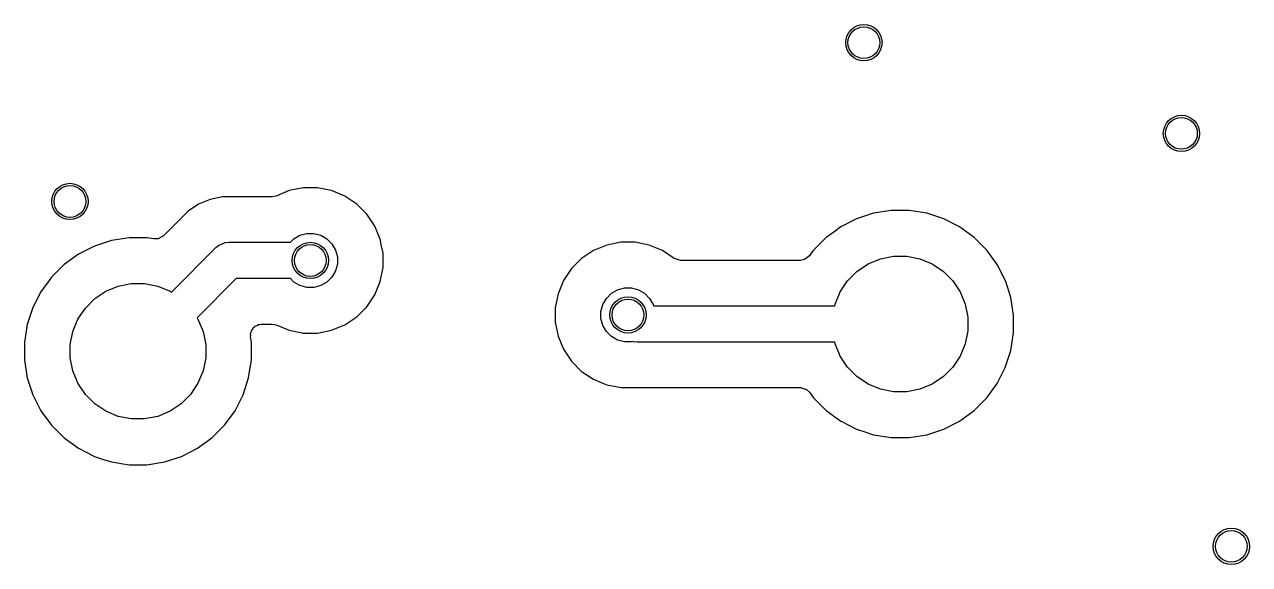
# Model space of a CAD drawing. Header units: millimetres. Extents: x 113.4 to 170.4, y -113 to -74.5.
# Drawn here: x 145.25 to 158.75, y -90.75 to -84.8 of the extents above; entities that cross this region are included whole.
import ezdxf

# ---------------------------------------------------------------- set-up
doc = ezdxf.new("R2010")
doc.units = ezdxf.units.MM
doc.layers.add('B.Cu', color=153, linetype='CONTINUOUS', true_color=0x4d7fc4)

msp = doc.modelspace()

# ---------------------------------------------------------------- linework, layer by layer
at = {"layer": 'B.Cu', "linetype": 'CONTINUOUS'}
for p, q in [((148.166498, -86.630264), (148.022136, -86.690061)), ((148.16651, -86.630261), (148.166498, -86.630264)), ((148.321155, -86.5995), (148.16651, -86.630261)), ((148.321158, -86.5995), (148.321155, -86.5995)), ((148.478842, -86.5995), (148.321158, -86.5995)), ((148.478845, -86.5995), (148.478842, -86.5995)), ((148.633489, -86.630261), (148.478845, -86.5995)), ((148.633501, -86.630264), (148.633489, -86.630261)), ((148.779172, -86.690602), (148.633501, -86.630264)), ((147.168192, -86.779222), (147.053454, -86.855887)), ((147.295667, -86.726421), (147.168192, -86.779222)), ((147.295677, -86.726418), (147.295667, -86.726421)), ((147.431004, -86.6995), (147.295677, -86.726418)), ((147.974684, -86.6995), (147.431004, -86.6995)), ((148.022136, -86.690061), (147.974684, -86.6995)), ((148.779185, -86.690609), (148.779172, -86.690602)), ((148.910288, -86.77821), (148.779185, -86.690609)), ((148.910292, -86.778213), (148.910288, -86.77821)), ((149.021786, -86.889707), (148.910292, -86.778213)), ((147.053454, -86.855887), (146.782446, -87.126895)), ((149.021789, -86.889711), (149.021786, -86.889707)), ((149.10939, -87.020814), (149.021789, -86.889711)), ((154.41997, -86.941117), (154.244594, -87.030476)), ((154.607173, -86.88029), (154.41997, -86.941117)), ((154.801578, -86.8495), (154.607173, -86.88029)), ((154.801583, -86.8495), (154.801578, -86.8495)), ((154.998417, -86.8495), (154.801583, -86.8495)), ((154.998422, -86.8495), (154.998417, -86.8495)), ((155.192826, -86.88029), (154.998422, -86.8495)), ((155.380029, -86.941117), (155.192826, -86.88029)), ((155.555405, -87.030476), (155.380029, -86.941117)), ((149.109397, -87.020827), (149.10939, -87.020814)), ((149.143591, -87.103381), (149.109397, -87.020827)), ((154.244594, -87.030476), (154.167587, -87.086426)), ((155.714646, -87.146172), (155.555405, -87.030476)), ((146.207173, -87.18029), (146.01997, -87.241117)), ((146.401578, -87.1495), (146.207173, -87.18029)), ((146.401583, -87.1495), (146.401578, -87.1495)), ((146.598417, -87.1495), (146.401583, -87.1495)), ((146.598422, -87.1495), (146.598417, -87.1495)), ((146.675367, -87.161687), (146.598422, -87.1495)), ((146.721123, -87.16038), (146.675367, -87.161687)), ((146.782446, -87.126895), (146.721123, -87.16038)), ((147.388886, -87.233706), (147.460982, -87.203843)), ((147.460982, -87.203843), (147.5, -87.2)), ((147.5, -87.2), (148.179366, -87.2)), ((148.179366, -87.2), (148.217372, -87.161994)), ((148.217372, -87.161994), (148.285195, -87.122836)), ((148.285195, -87.122836), (148.360842, -87.102567)), ((148.360842, -87.102567), (148.439158, -87.102567)), ((148.439158, -87.102567), (148.514805, -87.122836)), ((148.514805, -87.122836), (148.582628, -87.161994)), ((148.582628, -87.161994), (148.638006, -87.217372)), ((149.169737, -87.166503), (149.143591, -87.103381)), ((149.184579, -87.241117), (149.169737, -87.166503)), ((151.821155, -87.1995), (151.66651, -87.230261)), ((151.821158, -87.1995), (151.821155, -87.1995)), ((151.978842, -87.1995), (151.821158, -87.1995)), ((151.978845, -87.1995), (151.978842, -87.1995)), ((152.133489, -87.230261), (151.978845, -87.1995)), ((154.085351, -87.146174), (153.946174, -87.285351)), ((154.085352, -87.146174), (154.085351, -87.146174)), ((154.085354, -87.146172), (154.085352, -87.146174)), ((154.167587, -87.086426), (154.085354, -87.146172)), ((155.853828, -87.285354), (155.714646, -87.146172)), ((145.844594, -87.330476), (145.776686, -87.379815)), ((146.01997, -87.241117), (145.844594, -87.330476)), ((146.868564, -87.748592), (147.358579, -87.258578)), ((147.358579, -87.258578), (147.388886, -87.233706)), ((148.638006, -87.217372), (148.677164, -87.285195)), ((148.677164, -87.285195), (148.697433, -87.360842)), ((149.200499, -87.321153), (149.184579, -87.241117)), ((149.2005, -87.321155), (149.200499, -87.321153)), ((149.2005, -87.321158), (149.2005, -87.321155)), ((149.2005, -87.478842), (149.2005, -87.321158)), ((151.520814, -87.290609), (151.389711, -87.37821)), ((151.520827, -87.290602), (151.520814, -87.290609)), ((151.666498, -87.230264), (151.520827, -87.290602)), ((151.66651, -87.230261), (151.666498, -87.230264)), ((152.133501, -87.230264), (152.133489, -87.230261)), ((152.279172, -87.290602), (152.133501, -87.230264)), ((152.279185, -87.290609), (152.279172, -87.290602)), ((152.410875, -87.378602), (152.279185, -87.290609)), ((153.920159, -87.321158), (153.900377, -87.348386)), ((153.946172, -87.285354), (153.920159, -87.321158)), ((153.946174, -87.285352), (153.946172, -87.285354)), ((153.946174, -87.285351), (153.946174, -87.285352)), ((155.969524, -87.444595), (155.853828, -87.285354)), ((145.685351, -87.446174), (145.546174, -87.585351)), ((145.685352, -87.446174), (145.685351, -87.446174)), ((145.685354, -87.446172), (145.685352, -87.446174)), ((145.776686, -87.379815), (145.685354, -87.446172)), ((148.697433, -87.439158), (148.677164, -87.514805)), ((148.697433, -87.360842), (148.697433, -87.439158)), ((149.169737, -87.633497), (149.2005, -87.478842)), ((151.389707, -87.378213), (151.278213, -87.489707)), ((151.389711, -87.37821), (151.389707, -87.378213)), ((152.412727, -87.379815), (152.410875, -87.378602)), ((152.479766, -87.3995), (152.412727, -87.379815)), ((153.800059, -87.3995), (152.479766, -87.3995)), ((153.845047, -87.391051), (153.800059, -87.3995)), ((153.900377, -87.348386), (153.845047, -87.391051)), ((154.424205, -87.520242), (154.546452, -87.438559)), ((154.546452, -87.438559), (154.682286, -87.382295)), ((154.682286, -87.382295), (154.826487, -87.353611)), ((154.826487, -87.353611), (154.973513, -87.353611)), ((154.973513, -87.353611), (155.117714, -87.382295)), ((155.117714, -87.382295), (155.253548, -87.438559)), ((155.253548, -87.438559), (155.375795, -87.520242)), ((156.011743, -87.527455), (155.969524, -87.444595)), ((145.546172, -87.585354), (145.520409, -87.620814)), ((145.546174, -87.585352), (145.546172, -87.585354)), ((145.546174, -87.585351), (145.546174, -87.585352)), ((147.582843, -87.6), (147.151407, -88.031435)), ((148.179366, -87.6), (147.582843, -87.6)), ((148.217372, -87.638006), (148.179366, -87.6)), ((148.638006, -87.582628), (148.582628, -87.638006)), ((148.677164, -87.514805), (148.638006, -87.582628)), ((151.27821, -87.489711), (151.190609, -87.620814)), ((151.278213, -87.489707), (151.27821, -87.489711)), ((154.320242, -87.624205), (154.424205, -87.520242)), ((155.375795, -87.520242), (155.479758, -87.624205)), ((156.058882, -87.61997), (156.011743, -87.527455)), ((145.430476, -87.744594), (145.341117, -87.91997)), ((145.520409, -87.620814), (145.430476, -87.744594)), ((146.024205, -87.820242), (146.146452, -87.738559)), ((146.146452, -87.738559), (146.282286, -87.682295)), ((146.282286, -87.682295), (146.426487, -87.653611)), ((146.426487, -87.653611), (146.573513, -87.653611)), ((146.573513, -87.653611), (146.717714, -87.682295)), ((146.717714, -87.682295), (146.853548, -87.738559)), ((146.853548, -87.738559), (146.868564, -87.748592)), ((148.285195, -87.677164), (148.217372, -87.638006)), ((148.360842, -87.697433), (148.285195, -87.677164)), ((148.439158, -87.697433), (148.360842, -87.697433)), ((148.514805, -87.677164), (148.439158, -87.697433)), ((148.582628, -87.638006), (148.514805, -87.677164)), ((149.109394, -87.779179), (149.169737, -87.633497)), ((151.190602, -87.620827), (151.130264, -87.766498)), ((151.190609, -87.620814), (151.190602, -87.620827)), ((151.717372, -87.761994), (151.785195, -87.722836)), ((151.785195, -87.722836), (151.860842, -87.702567)), ((151.860842, -87.702567), (151.939158, -87.702567)), ((151.939158, -87.702567), (152.014805, -87.722836)), ((152.014805, -87.722836), (152.082628, -87.761994)), ((154.182295, -87.882286), (154.238559, -87.746452)), ((154.238559, -87.746452), (154.320242, -87.624205)), ((155.479758, -87.624205), (155.561441, -87.746452)), ((155.561441, -87.746452), (155.617705, -87.882286)), ((156.058882, -87.619972), (156.058882, -87.61997)), ((156.058884, -87.619975), (156.058882, -87.619972)), ((156.063279, -87.633501), (156.058884, -87.619975)), ((156.119709, -87.807173), (156.063279, -87.633501)), ((145.920242, -87.924205), (146.024205, -87.820242)), ((149.021789, -87.910289), (149.071901, -87.835292)), ((149.071901, -87.835292), (149.10939, -87.779185)), ((149.10939, -87.779184), (149.109394, -87.779179)), ((149.10939, -87.779185), (149.10939, -87.779184)), ((151.130261, -87.76651), (151.0995, -87.921153)), ((151.130264, -87.766498), (151.130261, -87.76651)), ((151.602567, -87.960842), (151.622836, -87.885195)), ((151.622836, -87.885195), (151.661994, -87.817372)), ((151.661994, -87.817372), (151.717372, -87.761994)), ((152.082628, -87.761994), (152.138006, -87.817372)), ((152.138006, -87.817372), (152.177164, -87.885195)), ((152.177164, -87.885195), (152.181131, -87.9)), ((154.178771, -87.9), (154.182295, -87.882286)), ((155.617705, -87.882286), (155.646389, -88.026487)), ((156.1505, -88.001577), (156.119709, -87.807173)), ((145.341117, -87.91997), (145.28029, -88.107173)), ((145.838559, -88.046452), (145.920242, -87.924205)), ((148.779179, -88.109394), (148.910289, -88.021789)), ((148.910289, -88.021789), (149.010925, -87.921153)), ((149.010925, -87.921153), (149.021789, -87.910289)), ((151.0995, -87.921153), (151.0995, -88.078846)), ((151.602567, -88.039158), (151.602567, -87.960842)), ((152.181131, -87.9), (154.178771, -87.9)), ((156.1505, -88.198422), (156.1505, -88.001577)), ((145.28029, -88.107173), (145.2495, -88.301577)), ((145.782295, -88.182286), (145.838559, -88.046452)), ((147.151407, -88.031435), (147.161441, -88.046452)), ((147.161441, -88.046452), (147.217705, -88.182286)), ((147.762356, -88.160302), (147.770123, -88.143297)), ((147.770123, -88.143297), (147.78439, -88.134127)), ((147.78439, -88.134127), (147.795313, -88.121153)), ((147.795313, -88.121153), (147.813173, -88.11563)), ((147.813173, -88.11563), (147.828901, -88.105523)), ((147.828901, -88.105523), (147.860602, -88.100964)), ((147.860602, -88.100964), (147.862064, -88.100513)), ((147.862064, -88.100513), (147.863836, -88.1005)), ((147.863836, -88.1005), (147.974684, -88.1005)), ((147.974684, -88.1005), (148.022136, -88.109939)), ((148.022136, -88.109939), (148.166498, -88.169735)), ((148.633497, -88.169737), (148.779179, -88.109394)), ((151.0995, -88.078846), (151.130261, -88.233489)), ((151.622836, -88.114805), (151.602567, -88.039158)), ((151.661994, -88.182628), (151.622836, -88.114805)), ((155.646389, -88.026487), (155.646389, -88.173513)), ((145.753611, -88.326487), (145.782295, -88.182286)), ((147.217705, -88.182286), (147.246389, -88.326487)), ((147.741098, -88.206853), (147.748143, -88.191425)), ((147.743758, -88.225358), (147.741098, -88.206853)), ((147.741363, -88.243896), (147.743758, -88.225358)), ((147.750499, -88.301577), (147.741363, -88.243896)), ((147.748143, -88.191425), (147.750317, -88.174605)), ((147.750317, -88.174605), (147.762356, -88.160302)), ((148.166498, -88.169735), (148.166503, -88.169737)), ((148.166503, -88.169737), (148.310686, -88.198417)), ((148.310686, -88.198417), (148.321153, -88.200499)), ((148.321153, -88.200499), (148.321156, -88.2005)), ((148.321156, -88.2005), (148.321158, -88.2005)), ((148.321158, -88.2005), (148.478844, -88.2005)), ((148.478844, -88.2005), (148.478845, -88.200499)), ((148.478845, -88.200499), (148.633497, -88.169737)), ((151.130261, -88.233489), (151.130264, -88.233501)), ((151.130264, -88.233501), (151.190602, -88.379172)), ((151.717372, -88.238006), (151.661994, -88.182628)), ((151.785195, -88.277164), (151.717372, -88.238006)), ((151.860842, -88.297433), (151.785195, -88.277164)), ((155.646389, -88.173513), (155.617705, -88.317714)), ((156.119709, -88.392826), (156.1505, -88.198422)), ((145.2495, -88.301577), (145.2495, -88.498422)), ((145.753611, -88.473513), (145.753611, -88.326487)), ((147.246389, -88.326487), (147.246389, -88.473513)), ((147.7505, -88.301585), (147.750499, -88.301577)), ((147.7505, -88.498422), (147.7505, -88.301585)), ((151.190602, -88.379172), (151.190609, -88.379185)), ((151.190609, -88.379185), (151.27821, -88.510288)), ((151.939158, -88.297433), (151.860842, -88.297433)), ((151.95428, -88.293381), (151.939158, -88.297433)), ((151.960982, -88.296157), (151.95428, -88.293381)), ((152, -88.3), (151.960982, -88.296157)), ((154.178771, -88.3), (152, -88.3)), ((154.182295, -88.317714), (154.178771, -88.3)), ((154.238559, -88.453548), (154.182295, -88.317714)), ((155.617705, -88.317714), (155.561441, -88.453548)), ((156.058884, -88.580025), (156.119709, -88.392826)), ((145.2495, -88.498422), (145.28029, -88.692826)), ((145.782295, -88.617714), (145.753611, -88.473513)), ((147.246389, -88.473513), (147.217705, -88.617714)), ((147.73096, -88.621789), (147.7505, -88.498422)), ((151.27821, -88.510288), (151.278213, -88.510292)), ((151.278213, -88.510292), (151.389707, -88.621786)), ((154.320242, -88.575795), (154.238559, -88.453548)), ((155.561441, -88.453548), (155.479758, -88.575795)), ((145.28029, -88.692826), (145.341117, -88.880029)), ((145.838559, -88.753548), (145.782295, -88.617714)), ((147.217705, -88.617714), (147.161441, -88.753548)), ((147.658884, -88.880025), (147.719709, -88.692826)), ((147.719709, -88.692826), (147.73096, -88.621789)), ((151.389707, -88.621786), (151.389711, -88.621789)), ((151.389711, -88.621789), (151.520814, -88.70939)), ((154.424205, -88.679758), (154.320242, -88.575795)), ((154.546452, -88.761441), (154.424205, -88.679758)), ((155.375795, -88.679758), (155.253548, -88.761441)), ((155.479758, -88.575795), (155.375795, -88.679758)), ((155.969524, -88.755405), (156.058884, -88.580025)), ((145.920242, -88.875795), (145.838559, -88.753548)), ((147.161441, -88.753548), (147.079758, -88.875795)), ((151.520814, -88.70939), (151.520827, -88.709397)), ((151.520827, -88.709397), (151.631902, -88.755405)), ((151.631902, -88.755405), (151.666503, -88.769737)), ((151.666503, -88.769737), (151.80767, -88.797817)), ((151.80767, -88.797817), (151.821153, -88.800499)), ((151.821153, -88.800499), (151.821156, -88.8005)), ((151.821156, -88.8005), (151.821158, -88.8005)), ((151.821158, -88.8005), (151.931007, -88.8005)), ((151.931007, -88.8005), (153.800059, -88.8005)), ((153.800059, -88.8005), (153.867098, -88.820185)), ((153.867098, -88.820185), (153.900375, -88.851612)), ((154.682286, -88.817705), (154.546452, -88.761441)), ((154.826487, -88.846389), (154.682286, -88.817705)), ((155.117714, -88.817705), (154.973513, -88.846389)), ((155.253548, -88.761441), (155.117714, -88.817705)), ((155.853828, -88.914646), (155.969524, -88.755405)), ((145.341117, -88.880029), (145.404986, -89.005378)), ((146.024205, -88.979758), (145.920242, -88.875795)), ((147.079758, -88.875795), (146.975795, -88.979758)), ((147.569524, -89.055405), (147.658884, -88.880025)), ((153.900375, -88.851612), (153.946172, -88.914646)), ((153.946172, -88.914646), (154.085354, -89.053828)), ((154.973513, -88.846389), (154.826487, -88.846389)), ((155.714646, -89.053828), (155.853828, -88.914646)), ((145.404986, -89.005378), (145.430476, -89.055405)), ((145.430476, -89.055405), (145.546172, -89.214646)), ((146.146452, -89.061441), (146.024205, -88.979758)), ((146.282286, -89.117705), (146.146452, -89.061441)), ((146.853548, -89.061441), (146.717714, -89.117705)), ((146.975795, -88.979758), (146.853548, -89.061441)), ((147.453828, -89.214646), (147.569524, -89.055405)), ((154.085354, -89.053828), (154.244595, -89.169524)), ((155.555405, -89.169524), (155.714646, -89.053828)), ((145.546172, -89.214646), (145.685354, -89.353828)), ((146.426487, -89.146389), (146.282286, -89.117705)), ((146.573513, -89.146389), (146.426487, -89.146389)), ((146.717714, -89.117705), (146.573513, -89.146389)), ((147.314646, -89.353828), (147.453828, -89.214646)), ((154.244595, -89.169524), (154.256324, -89.1755)), ((154.256324, -89.1755), (154.41997, -89.258882)), ((155.380025, -89.258884), (155.555405, -89.169524)), ((145.685354, -89.353828), (145.844595, -89.469524)), ((147.155405, -89.469524), (147.314646, -89.353828)), ((154.41997, -89.258882), (154.419972, -89.258882)), ((154.419972, -89.258882), (154.419975, -89.258884)), ((154.419975, -89.258884), (154.520317, -89.291487)), ((154.520317, -89.291487), (154.607173, -89.319709)), ((154.607173, -89.319709), (154.801578, -89.3505)), ((154.801578, -89.3505), (154.801583, -89.3505)), ((154.801583, -89.3505), (154.998422, -89.3505)), ((154.998422, -89.3505), (155.192826, -89.319709)), ((155.192826, -89.319709), (155.380025, -89.258884)), ((145.844595, -89.469524), (145.927455, -89.511743)), ((146.980025, -89.558884), (147.155405, -89.469524)), ((145.927455, -89.511743), (146.01997, -89.558882)), ((146.01997, -89.558882), (146.019972, -89.558882)), ((146.019972, -89.558882), (146.019975, -89.558884)), ((146.019975, -89.558884), (146.120317, -89.591487)), ((146.120317, -89.591487), (146.207173, -89.619709)), ((146.207173, -89.619709), (146.401578, -89.6505)), ((146.598422, -89.6505), (146.792826, -89.619709)), ((146.792826, -89.619709), (146.980025, -89.558884)), ((146.401578, -89.6505), (146.401583, -89.6505)), ((146.401583, -89.6505), (146.598422, -89.6505))]:
    msp.add_line(p, q, dxfattribs=at)
at = {"layer": 'B.Cu'}
for centre, radius in [((154.5, -85), 0.2), ((154.5, -85), 0.175), ((158, -86), 0.2), ((158, -86), 0.175), ((145.75, -86.75), 0.2), ((145.75, -86.75), 0.175), ((148.4, -87.4), 0.2), ((148.4, -87.4), 0.175), ((151.9, -88), 0.2), ((151.9, -88), 0.175), ((158.55, -90.55), 0.2), ((158.55, -90.55), 0.175)]:
    msp.add_circle(centre, radius, dxfattribs=at)

doc.saveas('drawing.dxf')
